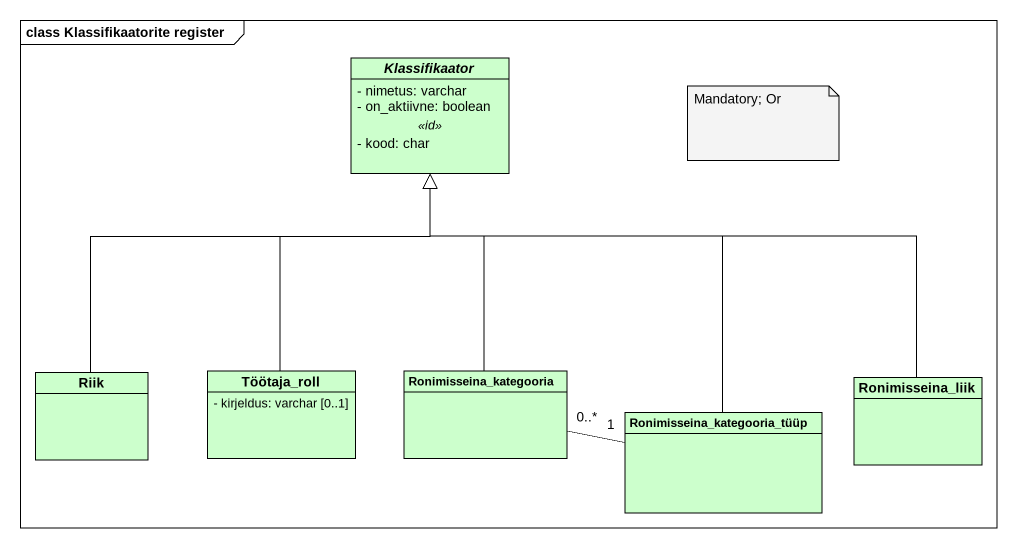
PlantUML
@startuml
mainframe class Klassifikaatorite register
hide circle
hide empty members
skinparam classAttributeIconSize 0
abstract class Klassifikaator #CCFFCC {
  - nimetus: varchar
  - on_aktiivne: boolean
  .. <<id>> ..
  - kood: char
}
class Riik #CCFFCC
class Töötaja_roll #CCFFCC {
  - kirjeldus: varchar [0..1]
}
class Ronimisseina_kategooria #CCFFCC
class Ronimisseina_kategooria_tüüp #CCFFCC
class Ronimisseina_liik #CCFFCC
Riik -up-|> Klassifikaator
Töötaja_roll -up-|> Klassifikaator
Ronimisseina_kategooria -up-|> Klassifikaator
Ronimisseina_kategooria_tüüp -up-|> Klassifikaator
Ronimisseina_kategooria_tüüp "1" -left- "0..*" Ronimisseina_kategooria
Ronimisseina_liik -up-|> Klassifikaator
note as N1
  Mandatory; Or
end note
@enduml
